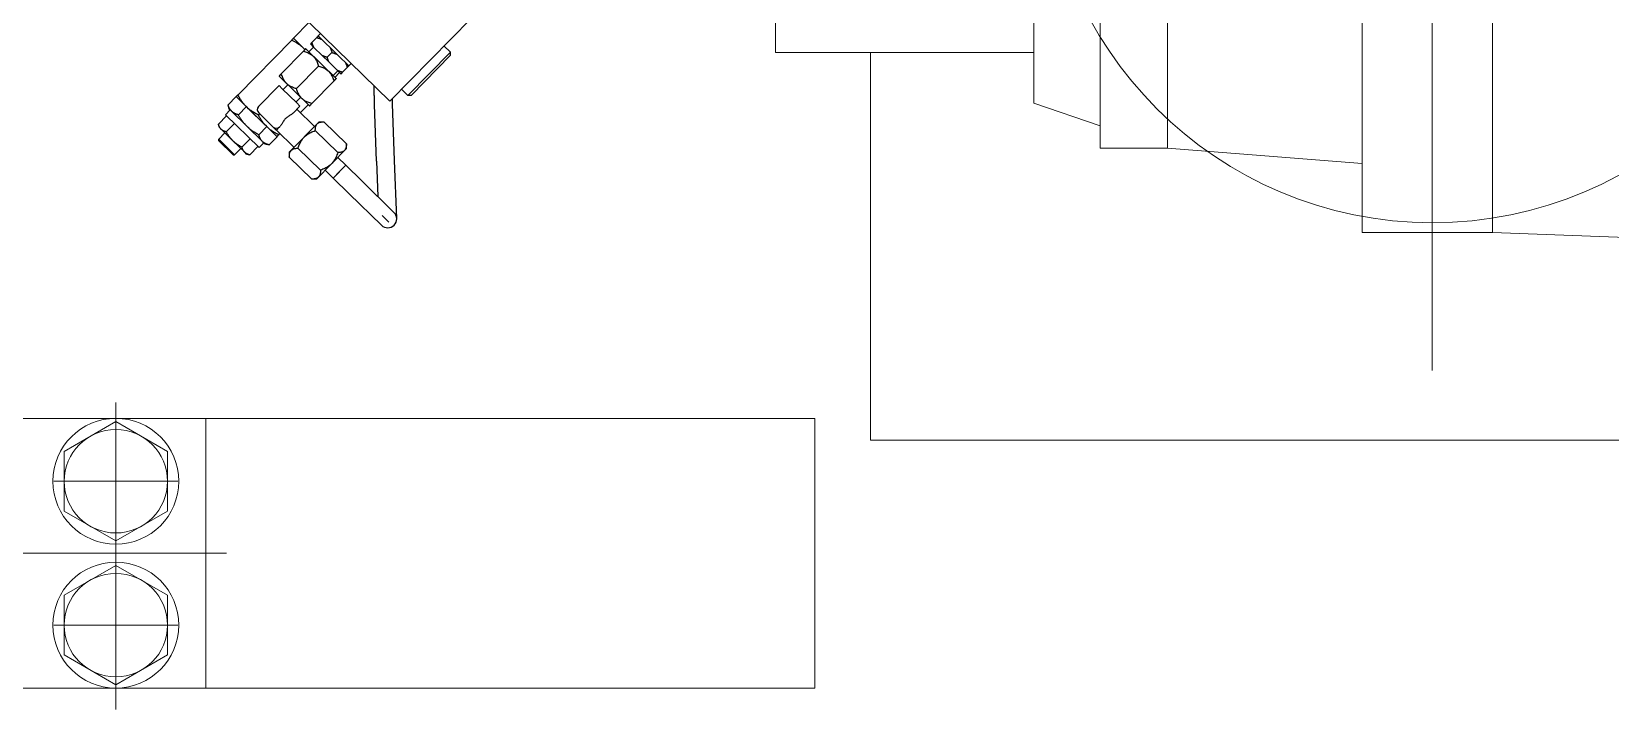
# Model space of a CAD drawing. Extents: x 475189 to 476029, y 1007718 to 1008015.
# Drawn here: x 475667.671 to 475671.437, y 1007757.422 to 1007759.039 of the extents above; entities that cross this region are included whole.
import ezdxf
from ezdxf.enums import TextEntityAlignment as Align

# ---------------------------------------------------------------- set-up
doc = ezdxf.new("R2010")
doc.units = 0
doc.header["$LTSCALE"] = 2
doc.header["$MEASUREMENT"] = 0
doc.layers.get('0').update_dxf_attribs({"linetype": 'CONTINUOUS', "lineweight": 0})
doc.layers.add('R.B', color=6, linetype='CONTINUOUS', lineweight=0)
doc.layers.add('TEXT', color=1, linetype='CONTINUOUS', lineweight=0)
doc.styles.add('ROMANS', font='ROMANS.SHX')
doc.styles.add('XT03_5', font='romans', dxfattribs={"width": 0.6, "height": 87.5})

# ---------------------------------------------------------------- blocks, each defined once
blk = doc.blocks.new('EXISTING')
at = {"color": 8}
for p, q in [((475671.0125, 1007760.6169), (475671.0125, 1007758.2312)), ((475670.8449, 1007760.4636), (475670.8449, 1007758.5604)), ((475671.1559, 1007760.4636), (475671.1559, 1007758.5604)), ((475670.2204, 1007760.2626), (475670.2204, 1007758.7615)), ((475670.3812, 1007760.2626), (475670.3812, 1007758.7615)), ((475670.0622, 1007760.1553), (475670.0622, 1007758.8687)), ((475669.4457, 1007760.0347), (475669.4457, 1007758.9893)), ((475670.0622, 1007760.0347), (475670.0622, 1007758.9893)), ((475670.0622, 1007758.9893), (475669.4457, 1007758.9893)), ((475669.6723, 1007758.9893), (475669.6723, 1007758.0646)), ((475670.0622, 1007758.8687), (475670.2204, 1007758.8146)), ((475670.3812, 1007758.7615), (475670.2204, 1007758.7615)), ((475670.3812, 1007758.7615), (475670.8449, 1007758.7251)), ((475668.5236, 1007758.5846), (475668.5075, 1007758.6007)), ((475671.1559, 1007758.5604), (475670.8449, 1007758.5604)), ((475671.8635, 1007758.5336), (475671.1559, 1007758.5604)), ((475667.8723, 1007757.4224), (475667.8723, 1007758.1546)), ((475668.0868, 1007758.1167), (475667.1968, 1007758.1167)), ((475667.8723, 1007757.8186), (475667.8723, 1007758.1145)), ((475668.0868, 1007758.1167), (475669.5393, 1007758.1167)), ((475668.0868, 1007757.4733), (475668.0868, 1007758.1167)), ((475669.5393, 1007758.1167), (475669.5393, 1007757.4733)), ((475672.354, 1007758.0646), (475669.6723, 1007758.0646)), ((475668.0203, 1007757.9666), (475667.7244, 1007757.9666)), ((475664.378, 1007757.795), (475668.1359, 1007757.795)), ((475667.8723, 1007757.4755), (475667.8723, 1007757.7714)), ((475668.0203, 1007757.6235), (475667.7244, 1007757.6235)), ((475668.0868, 1007757.4733), (475667.1968, 1007757.4733)), ((475668.0868, 1007757.4733), (475669.5393, 1007757.4733))]:
    blk.add_line(p, q, dxfattribs=at)
at = {"color": 8, "linetype": 'Continuous', "lineweight": -3}
for p, q in [((475668.5255, 1007758.8733), (475667.7826, 1007759.6012)), ((475669.0507, 1007759.4095), (475668.5255, 1007758.8733)), ((475668.2961, 1007759.0234), (475668.3334, 1007759.0615)), ((475668.3515, 1007759.0251), (475668.3402, 1007759.0136)), ((475668.3608, 1007759.0347), (475668.3552, 1007759.0289)), ((475668.3552, 1007759.0289), (475668.3634, 1007759.0209)), ((475668.1637, 1007758.8883), (475668.2918, 1007759.0191)), ((475668.3196, 1007758.9925), (475668.267, 1007758.9389)), ((475668.2961, 1007759.0234), (475668.296, 1007759.0234)), ((475668.3235, 1007758.9966), (475668.2961, 1007759.0234)), ((475668.3253, 1007758.9982), (475668.3251, 1007758.9982)), ((475668.3253, 1007758.9982), (475668.3978, 1007758.9271)), ((475668.3441, 1007759.0023), (475668.3329, 1007758.9908)), ((475668.3446, 1007759.0018), (475668.3365, 1007759.0098)), ((475668.3647, 1007758.9821), (475668.3446, 1007759.0018)), ((475668.3634, 1007759.0209), (475668.3734, 1007759.0111)), ((475668.3734, 1007759.0111), (475668.3834, 1007759.0013)), ((475668.3766, 1007758.978), (475668.3878, 1007758.9894)), ((475668.3834, 1007759.0013), (475668.3998, 1007758.9853)), ((475668.569, 1007758.8871), (475668.6703, 1007758.9905)), ((475668.6549, 1007759.0055), (475668.6703, 1007758.9905)), ((475668.6703, 1007758.9829), (475668.6703, 1007758.9905)), ((475668.3034, 1007758.9033), (475668.3559, 1007758.9569)), ((475668.381, 1007758.9661), (475668.3647, 1007758.9821)), ((475668.4011, 1007758.9465), (475668.381, 1007758.9661)), ((475668.3998, 1007758.9853), (475668.4098, 1007758.9755)), ((475668.4098, 1007758.9755), (475668.4198, 1007758.9656)), ((475668.413, 1007758.9423), (475668.4242, 1007758.9538)), ((475668.4198, 1007758.9656), (475668.428, 1007758.9576)), ((475668.4336, 1007758.9634), (475668.428, 1007758.9576)), ((475668.6703, 1007758.9829), (475668.5765, 1007758.8871)), ((475668.2615, 1007758.9331), (475668.2615, 1007758.9333)), ((475668.3341, 1007758.862), (475668.2615, 1007758.9331)), ((475668.2825, 1007758.9125), (475668.2712, 1007758.9011)), ((475668.3398, 1007758.8676), (475668.3923, 1007758.9213)), ((475668.4016, 1007758.946), (475668.3903, 1007758.9345)), ((475668.3947, 1007758.9302), (475668.406, 1007758.9417)), ((475668.3978, 1007758.9271), (475668.3978, 1007758.9269)), ((475668.4092, 1007758.9385), (475668.4011, 1007758.9465)), ((475668.14, 1007758.8649), (475668.1592, 1007758.8845)), ((475668.1596, 1007758.8842), (475668.1592, 1007758.8845)), ((475668.1788, 1007758.8654), (475668.1596, 1007758.8842)), ((475668.1788, 1007758.8653), (475668.1596, 1007758.8842)), ((475668.1596, 1007758.8842), (475668.1596, 1007758.8842)), ((475668.2617, 1007758.9104), (475668.2129, 1007758.8607)), ((475668.2617, 1007758.9104), (475668.2693, 1007758.9029)), ((475668.2693, 1007758.9029), (475668.3038, 1007758.8692)), ((475668.3131, 1007758.8825), (475668.3019, 1007758.871)), ((475668.5536, 1007758.9021), (475668.569, 1007758.8871)), ((475668.5765, 1007758.8871), (475668.569, 1007758.8871)), ((475668.117, 1007758.8185), (475668.1366, 1007758.8385)), ((475668.134, 1007758.8411), (475668.1452, 1007758.8525)), ((475668.2141, 1007758.7626), (475668.134, 1007758.8411)), ((475668.1429, 1007758.8547), (475668.14, 1007758.8649)), ((475668.1479, 1007758.8498), (475668.1429, 1007758.8547)), ((475668.1492, 1007758.8486), (475668.1479, 1007758.8498)), ((475668.184, 1007758.8145), (475668.1492, 1007758.8486)), ((475668.1645, 1007758.841), (475668.1837, 1007758.8606)), ((475668.1788, 1007758.8653), (475668.1788, 1007758.8654)), ((475668.1833, 1007758.8609), (475668.1788, 1007758.8653)), ((475668.1837, 1007758.8606), (475668.1833, 1007758.8609)), ((475668.1844, 1007758.8599), (475668.1837, 1007758.8606)), ((475668.1889, 1007758.8555), (475668.1844, 1007758.8599)), ((475668.2274, 1007758.8178), (475668.1889, 1007758.8555)), ((475668.2273, 1007758.8178), (475668.1889, 1007758.8555)), ((475668.1889, 1007758.8555), (475668.1889, 1007758.8555)), ((475668.215, 1007758.8436), (475668.2122, 1007758.8408)), ((475668.213, 1007758.8455), (475668.2475, 1007758.8117)), ((475668.2951, 1007758.845), (475668.3114, 1007758.8617)), ((475668.3038, 1007758.8692), (475668.3114, 1007758.8617)), ((475668.3039, 1007758.854), (475668.3461, 1007758.8127)), ((475668.3122, 1007758.8459), (475668.331, 1007758.865)), ((475668.3341, 1007758.862), (475668.3343, 1007758.862)), ((475668.4944, 1007758.7305), (475668.4896, 1007758.8655)), ((475668.5373, 1007758.732), (475668.5324, 1007758.8671)), ((475668.1192, 1007758.8107), (475668.117, 1007758.8185)), ((475668.1235, 1007758.8064), (475668.1192, 1007758.8107)), ((475668.1516, 1007758.7789), (475668.1235, 1007758.8064)), ((475668.1357, 1007758.8002), (475668.1553, 1007758.8202)), ((475668.1865, 1007758.812), (475668.184, 1007758.8145)), ((475668.2212, 1007758.778), (475668.1865, 1007758.812)), ((475668.2133, 1007758.7931), (475668.2325, 1007758.8127)), ((475668.2318, 1007758.8134), (475668.2273, 1007758.8178)), ((475668.2273, 1007758.8178), (475668.2274, 1007758.8178)), ((475668.2325, 1007758.8127), (475668.2318, 1007758.8134)), ((475668.2329, 1007758.8123), (475668.2325, 1007758.8127)), ((475668.2374, 1007758.8079), (475668.2329, 1007758.8123)), ((475668.2374, 1007758.8079), (475668.2374, 1007758.8079)), ((475668.2567, 1007758.7891), (475668.2374, 1007758.8079)), ((475668.2566, 1007758.7891), (475668.2374, 1007758.8079)), ((475668.2627, 1007758.8119), (475668.2552, 1007758.8042)), ((475668.2552, 1007758.8042), (475668.2973, 1007758.763)), ((475668.2627, 1007758.8119), (475668.264, 1007758.8132)), ((475668.286, 1007758.7515), (475668.3573, 1007758.8242)), ((475668.4017, 1007758.7508), (475668.3481, 1007758.8033)), ((475668.3573, 1007758.8242), (475668.3687, 1007758.8243)), ((475668.4223, 1007758.7718), (475668.3687, 1007758.8243)), ((475668.1176, 1007758.7824), (475668.1325, 1007758.7976)), ((475668.1557, 1007758.745), (475668.1176, 1007758.7824)), ((475668.1176, 1007758.7786), (475668.1176, 1007758.7824)), ((475668.1519, 1007758.745), (475668.1176, 1007758.7786)), ((475668.1797, 1007758.7514), (475668.1516, 1007758.7789)), ((475668.1731, 1007758.7635), (475668.1927, 1007758.7835)), ((475668.2114, 1007758.7651), (475668.1919, 1007758.7451)), ((475668.2141, 1007758.7626), (475668.2253, 1007758.774)), ((475668.2225, 1007758.7767), (475668.2212, 1007758.778)), ((475668.2276, 1007758.7718), (475668.2225, 1007758.7767)), ((475668.2276, 1007758.7718), (475668.2378, 1007758.7692)), ((475668.257, 1007758.7887), (475668.2378, 1007758.7692)), ((475668.2566, 1007758.7891), (475668.2567, 1007758.7891)), ((475668.257, 1007758.7887), (475668.2566, 1007758.7891)), ((475668.2607, 1007758.7932), (475668.2635, 1007758.7961)), ((475668.3604, 1007758.7086), (475668.3068, 1007758.7612)), ((475668.4224, 1007758.7604), (475668.4223, 1007758.7718)), ((475668.1519, 1007758.745), (475668.1557, 1007758.745)), ((475668.1557, 1007758.745), (475668.1707, 1007758.7602)), ((475668.184, 1007758.7472), (475668.1797, 1007758.7514)), ((475668.184, 1007758.7472), (475668.1919, 1007758.7451)), ((475668.286, 1007758.7515), (475668.2861, 1007758.7401)), ((475668.2861, 1007758.7401), (475668.3398, 1007758.6876)), ((475668.4224, 1007758.7604), (475668.3511, 1007758.6877)), ((475668.4018, 1007758.7394), (475668.4209, 1007758.7206)), ((475668.4944, 1007758.7305), (475668.4974, 1007758.6457)), ((475668.5422, 1007758.5935), (475668.5373, 1007758.732)), ((475668.3511, 1007758.6877), (475668.3398, 1007758.6876)), ((475668.3718, 1007758.7087), (475668.3909, 1007758.69)), ((475668.4209, 1007758.7206), (475668.3909, 1007758.69)), ((475668.4059, 1007758.7053), (475668.3909, 1007758.69)), ((475668.3909, 1007758.69), (475668.4292, 1007758.6525)), ((475668.4209, 1007758.7206), (475668.4059, 1007758.7053)), ((475668.4209, 1007758.7206), (475668.4592, 1007758.6831)), ((475668.4292, 1007758.6525), (475668.5058, 1007758.5774)), ((475668.5358, 1007758.6081), (475668.4592, 1007758.6831))]:
    blk.add_line(p, q, dxfattribs=at)
for points in [[(475668.3552, 1007759.0289), (475668.3551, 1007759.0288), (475668.355, 1007759.0287), (475668.3549, 1007759.0286), (475668.3547, 1007759.0284), (475668.3546, 1007759.0283), (475668.3545, 1007759.0282), (475668.3543, 1007759.028), (475668.3542, 1007759.0279), (475668.3541, 1007759.0277), (475668.3539, 1007759.0276), (475668.3538, 1007759.0274), (475668.3536, 1007759.0273), (475668.3534, 1007759.0271), (475668.3533, 1007759.027), (475668.3531, 1007759.0268), (475668.353, 1007759.0266), (475668.3528, 1007759.0264), (475668.3526, 1007759.0263), (475668.3524, 1007759.0261), (475668.3522, 1007759.0259), (475668.352, 1007759.0257), (475668.3519, 1007759.0255), (475668.3517, 1007759.0253), (475668.3515, 1007759.0251)], [(475668.3515, 1007759.0251), (475668.352, 1007759.0249), (475668.3526, 1007759.0248), (475668.3531, 1007759.0246), (475668.3537, 1007759.0245), (475668.3542, 1007759.0243), (475668.3547, 1007759.0242), (475668.3552, 1007759.024), (475668.3558, 1007759.0239), (475668.3563, 1007759.0237), (475668.3568, 1007759.0235), (475668.3573, 1007759.0234), (475668.3578, 1007759.0232), (475668.3583, 1007759.023), (475668.3588, 1007759.0228), (475668.3592, 1007759.0227), (475668.3597, 1007759.0225), (475668.3602, 1007759.0223), (475668.3607, 1007759.0221), (475668.3611, 1007759.0219), (475668.3616, 1007759.0217), (475668.362, 1007759.0215), (475668.3625, 1007759.0213), (475668.3629, 1007759.0211), (475668.3634, 1007759.0209)], [(475668.296, 1007759.0234), (475668.296, 1007759.0234), (475668.296, 1007759.0234), (475668.2959, 1007759.0234), (475668.2959, 1007759.0233), (475668.2958, 1007759.0232), (475668.2958, 1007759.0232), (475668.2957, 1007759.0231), (475668.2956, 1007759.023), (475668.2955, 1007759.0228), (475668.2953, 1007759.0227), (475668.2952, 1007759.0226), (475668.295, 1007759.0224), (475668.2948, 1007759.0222), (475668.2946, 1007759.022), (475668.2944, 1007759.0218), (475668.2942, 1007759.0216), (475668.294, 1007759.0213), (475668.2937, 1007759.0211), (475668.2934, 1007759.0208), (475668.2931, 1007759.0205), (475668.2928, 1007759.0202), (475668.2925, 1007759.0198), (475668.2921, 1007759.0195), (475668.2918, 1007759.0191)], [(475668.2918, 1007759.0191), (475668.2935, 1007759.0182), (475668.2952, 1007759.0174), (475668.2968, 1007759.0165), (475668.2984, 1007759.0156), (475668.3, 1007759.0148), (475668.3015, 1007759.0139), (475668.3029, 1007759.013), (475668.3044, 1007759.0121), (475668.3058, 1007759.0112), (475668.3071, 1007759.0103), (475668.3084, 1007759.0094), (475668.3097, 1007759.0085), (475668.311, 1007759.0076), (475668.3122, 1007759.0066), (475668.3135, 1007759.0057), (475668.3146, 1007759.0047), (475668.3158, 1007759.0037), (475668.317, 1007759.0027), (475668.3181, 1007759.0017), (475668.3192, 1007759.0007), (475668.3203, 1007758.9997), (475668.3213, 1007758.9986), (475668.3224, 1007758.9975), (475668.3234, 1007758.9964)], [(475668.3251, 1007758.9982), (475668.3251, 1007758.9982), (475668.325, 1007758.9981), (475668.325, 1007758.9981), (475668.3249, 1007758.998), (475668.3249, 1007758.9979), (475668.3248, 1007758.9978), (475668.3246, 1007758.9977), (475668.3245, 1007758.9976), (475668.3244, 1007758.9974), (475668.3242, 1007758.9972), (475668.324, 1007758.9971), (475668.3238, 1007758.9968), (475668.3235, 1007758.9966), (475668.3233, 1007758.9963), (475668.323, 1007758.9961), (475668.3227, 1007758.9958), (475668.3224, 1007758.9954), (475668.3221, 1007758.9951), (475668.3217, 1007758.9947), (475668.3213, 1007758.9943), (475668.3209, 1007758.9939), (475668.3205, 1007758.9935), (475668.3201, 1007758.993), (475668.3196, 1007758.9925)], [(475668.3196, 1007758.9925), (475668.3222, 1007758.9918), (475668.3247, 1007758.991), (475668.3271, 1007758.9902), (475668.3293, 1007758.9893), (475668.3314, 1007758.9884), (475668.3334, 1007758.9874), (475668.3352, 1007758.9864), (475668.337, 1007758.9853), (475668.3387, 1007758.9842), (475668.3403, 1007758.983), (475668.3418, 1007758.9817), (475668.3433, 1007758.9803), (475668.3446, 1007758.9789), (475668.3459, 1007758.9774), (475668.3472, 1007758.9759), (475668.3484, 1007758.9742), (475668.3495, 1007758.9724), (475668.3506, 1007758.9706), (475668.3516, 1007758.9686), (475668.3526, 1007758.9666), (475668.3535, 1007758.9644), (475668.3543, 1007758.962), (475668.3552, 1007758.9595), (475668.3559, 1007758.9569)], [(475668.3402, 1007759.0136), (475668.34, 1007759.0134), (475668.3398, 1007759.0132), (475668.3396, 1007759.013), (475668.3394, 1007759.0128), (475668.3392, 1007759.0126), (475668.3391, 1007759.0124), (475668.3389, 1007759.0123), (475668.3387, 1007759.0121), (475668.3385, 1007759.0119), (475668.3384, 1007759.0117), (475668.3382, 1007759.0116), (475668.3381, 1007759.0114), (475668.3379, 1007759.0112), (475668.3378, 1007759.0111), (475668.3376, 1007759.0109), (475668.3375, 1007759.0108), (475668.3373, 1007759.0107), (475668.3372, 1007759.0105), (475668.3371, 1007759.0104), (475668.3369, 1007759.0103), (475668.3368, 1007759.0101), (475668.3367, 1007759.01), (475668.3366, 1007759.0099), (475668.3365, 1007759.0098)], [(475668.3446, 1007759.0018), (475668.3444, 1007759.0022), (475668.3442, 1007759.0027), (475668.344, 1007759.0031), (475668.3438, 1007759.0035), (475668.3436, 1007759.004), (475668.3434, 1007759.0045), (475668.3432, 1007759.0049), (475668.343, 1007759.0054), (475668.3428, 1007759.0059), (475668.3426, 1007759.0063), (475668.3424, 1007759.0068), (475668.3422, 1007759.0073), (475668.3421, 1007759.0078), (475668.3419, 1007759.0083), (475668.3417, 1007759.0088), (475668.3415, 1007759.0093), (475668.3413, 1007759.0098), (475668.3412, 1007759.0104), (475668.341, 1007759.0109), (475668.3408, 1007759.0114), (475668.3407, 1007759.012), (475668.3405, 1007759.0125), (475668.3404, 1007759.013), (475668.3402, 1007759.0136)], [(475668.3834, 1007759.0013), (475668.3836, 1007759.0008), (475668.3839, 1007759.0004), (475668.3841, 1007759), (475668.3843, 1007758.9995), (475668.3845, 1007758.999), (475668.3847, 1007758.9986), (475668.3849, 1007758.9981), (475668.3851, 1007758.9977), (475668.3852, 1007758.9972), (475668.3854, 1007758.9967), (475668.3856, 1007758.9962), (475668.3858, 1007758.9957), (475668.386, 1007758.9952), (475668.3862, 1007758.9947), (475668.3863, 1007758.9942), (475668.3865, 1007758.9937), (475668.3867, 1007758.9932), (475668.3869, 1007758.9927), (475668.387, 1007758.9922), (475668.3872, 1007758.9916), (475668.3874, 1007758.9911), (475668.3875, 1007758.9906), (475668.3877, 1007758.99), (475668.3878, 1007758.9894)], [(475668.3878, 1007758.9894), (475668.3884, 1007758.9893), (475668.3889, 1007758.9892), (475668.3895, 1007758.989), (475668.39, 1007758.9889), (475668.3906, 1007758.9887), (475668.3911, 1007758.9885), (475668.3916, 1007758.9884), (475668.3921, 1007758.9882), (475668.3927, 1007758.9881), (475668.3932, 1007758.9879), (475668.3937, 1007758.9877), (475668.3942, 1007758.9875), (475668.3947, 1007758.9874), (475668.3951, 1007758.9872), (475668.3956, 1007758.987), (475668.3961, 1007758.9868), (475668.3966, 1007758.9866), (475668.397, 1007758.9865), (475668.3975, 1007758.9863), (475668.398, 1007758.9861), (475668.3984, 1007758.9859), (475668.3989, 1007758.9857), (475668.3993, 1007758.9855), (475668.3998, 1007758.9853)], [(475668.3559, 1007758.9569), (475668.3586, 1007758.9562), (475668.3611, 1007758.9554), (475668.3635, 1007758.9546), (475668.3657, 1007758.9537), (475668.3678, 1007758.9528), (475668.3698, 1007758.9518), (475668.3716, 1007758.9508), (475668.3734, 1007758.9497), (475668.3751, 1007758.9485), (475668.3767, 1007758.9473), (475668.3782, 1007758.946), (475668.3797, 1007758.9447), (475668.381, 1007758.9433), (475668.3823, 1007758.9418), (475668.3836, 1007758.9402), (475668.3848, 1007758.9386), (475668.3859, 1007758.9368), (475668.3869, 1007758.935), (475668.388, 1007758.933), (475668.3889, 1007758.9309), (475668.3898, 1007758.9287), (475668.3907, 1007758.9264), (475668.3915, 1007758.9239), (475668.3923, 1007758.9213)], [(475668.3766, 1007758.978), (475668.376, 1007758.9781), (475668.3755, 1007758.9783), (475668.3749, 1007758.9784), (475668.3744, 1007758.9786), (475668.3738, 1007758.9787), (475668.3733, 1007758.9789), (475668.3728, 1007758.979), (475668.3723, 1007758.9792), (475668.3718, 1007758.9794), (475668.3713, 1007758.9795), (475668.3708, 1007758.9797), (475668.3703, 1007758.9799), (475668.3698, 1007758.98), (475668.3693, 1007758.9802), (475668.3688, 1007758.9804), (475668.3683, 1007758.9806), (475668.3678, 1007758.9808), (475668.3674, 1007758.9809), (475668.3669, 1007758.9811), (475668.3665, 1007758.9813), (475668.366, 1007758.9815), (475668.3656, 1007758.9817), (475668.3651, 1007758.9819), (475668.3647, 1007758.9821)], [(475668.381, 1007758.9661), (475668.3808, 1007758.9666), (475668.3806, 1007758.967), (475668.3804, 1007758.9675), (475668.3802, 1007758.9679), (475668.38, 1007758.9684), (475668.3798, 1007758.9688), (475668.3796, 1007758.9693), (475668.3794, 1007758.9697), (475668.3792, 1007758.9702), (475668.379, 1007758.9707), (475668.3788, 1007758.9712), (475668.3786, 1007758.9717), (475668.3784, 1007758.9722), (475668.3783, 1007758.9727), (475668.3781, 1007758.9732), (475668.3779, 1007758.9737), (475668.3777, 1007758.9742), (475668.3776, 1007758.9747), (475668.3774, 1007758.9752), (475668.3772, 1007758.9758), (475668.3771, 1007758.9763), (475668.3769, 1007758.9769), (475668.3767, 1007758.9774), (475668.3766, 1007758.978)], [(475668.4198, 1007758.9656), (475668.42, 1007758.9652), (475668.4202, 1007758.9648), (475668.4204, 1007758.9643), (475668.4206, 1007758.9639), (475668.4208, 1007758.9634), (475668.421, 1007758.9629), (475668.4212, 1007758.9625), (475668.4214, 1007758.962), (475668.4216, 1007758.9615), (475668.4218, 1007758.9611), (475668.422, 1007758.9606), (475668.4222, 1007758.9601), (475668.4224, 1007758.9596), (475668.4226, 1007758.9591), (475668.4227, 1007758.9586), (475668.4229, 1007758.9581), (475668.4231, 1007758.9576), (475668.4232, 1007758.9571), (475668.4234, 1007758.9565), (475668.4236, 1007758.956), (475668.4237, 1007758.9555), (475668.4239, 1007758.9549), (475668.4241, 1007758.9544), (475668.4242, 1007758.9538)], [(475668.4242, 1007758.9538), (475668.4244, 1007758.954), (475668.4246, 1007758.9542), (475668.4248, 1007758.9544), (475668.425, 1007758.9546), (475668.4252, 1007758.9548), (475668.4254, 1007758.955), (475668.4255, 1007758.9552), (475668.4257, 1007758.9553), (475668.4259, 1007758.9555), (475668.426, 1007758.9557), (475668.4262, 1007758.9558), (475668.4264, 1007758.956), (475668.4265, 1007758.9562), (475668.4267, 1007758.9563), (475668.4268, 1007758.9565), (475668.427, 1007758.9566), (475668.4271, 1007758.9567), (475668.4272, 1007758.9569), (475668.4274, 1007758.957), (475668.4275, 1007758.9572), (475668.4276, 1007758.9573), (475668.4277, 1007758.9574), (475668.4279, 1007758.9575), (475668.428, 1007758.9576)], [(475668.267, 1007758.9389), (475668.2666, 1007758.9384), (475668.2661, 1007758.938), (475668.2657, 1007758.9375), (475668.2653, 1007758.9371), (475668.2649, 1007758.9367), (475668.2645, 1007758.9364), (475668.2642, 1007758.936), (475668.2639, 1007758.9357), (475668.2636, 1007758.9354), (475668.2633, 1007758.9351), (475668.2631, 1007758.9349), (475668.2628, 1007758.9346), (475668.2626, 1007758.9344), (475668.2624, 1007758.9342), (475668.2623, 1007758.934), (475668.2621, 1007758.9339), (475668.262, 1007758.9337), (475668.2619, 1007758.9336), (475668.2618, 1007758.9335), (475668.2617, 1007758.9334), (475668.2616, 1007758.9334), (475668.2616, 1007758.9333), (475668.2615, 1007758.9333), (475668.2615, 1007758.9333)], [(475668.3034, 1007758.9033), (475668.3008, 1007758.904), (475668.2983, 1007758.9048), (475668.2959, 1007758.9056), (475668.2937, 1007758.9065), (475668.2916, 1007758.9074), (475668.2896, 1007758.9084), (475668.2877, 1007758.9094), (475668.286, 1007758.9105), (475668.2843, 1007758.9116), (475668.2827, 1007758.9129), (475668.2812, 1007758.9141), (475668.2797, 1007758.9155), (475668.2783, 1007758.9169), (475668.277, 1007758.9184), (475668.2758, 1007758.92), (475668.2746, 1007758.9216), (475668.2735, 1007758.9234), (475668.2724, 1007758.9252), (475668.2714, 1007758.9272), (475668.2704, 1007758.9293), (475668.2695, 1007758.9315), (475668.2687, 1007758.9338), (475668.2678, 1007758.9363), (475668.267, 1007758.9389)], [(475668.3923, 1007758.9213), (475668.3928, 1007758.9217), (475668.3933, 1007758.9222), (475668.3937, 1007758.9227), (475668.3941, 1007758.9231), (475668.3945, 1007758.9235), (475668.3948, 1007758.9238), (475668.3952, 1007758.9242), (475668.3955, 1007758.9245), (475668.3958, 1007758.9248), (475668.3961, 1007758.9251), (475668.3963, 1007758.9253), (475668.3965, 1007758.9256), (475668.3968, 1007758.9258), (475668.3969, 1007758.926), (475668.3971, 1007758.9261), (475668.3973, 1007758.9263), (475668.3974, 1007758.9264), (475668.3975, 1007758.9266), (475668.3976, 1007758.9267), (475668.3977, 1007758.9267), (475668.3978, 1007758.9268), (475668.3978, 1007758.9268), (475668.3978, 1007758.9269), (475668.3978, 1007758.9269)], [(475668.413, 1007758.9423), (475668.4124, 1007758.9425), (475668.4119, 1007758.9426), (475668.4113, 1007758.9428), (475668.4108, 1007758.9429), (475668.4102, 1007758.9431), (475668.4097, 1007758.9432), (475668.4092, 1007758.9434), (475668.4087, 1007758.9435), (475668.4081, 1007758.9437), (475668.4076, 1007758.9439), (475668.4071, 1007758.944), (475668.4066, 1007758.9442), (475668.4061, 1007758.9444), (475668.4057, 1007758.9446), (475668.4052, 1007758.9447), (475668.4047, 1007758.9449), (475668.4042, 1007758.9451), (475668.4038, 1007758.9453), (475668.4033, 1007758.9455), (475668.4028, 1007758.9457), (475668.4024, 1007758.9459), (475668.4019, 1007758.9461), (475668.4015, 1007758.9463), (475668.4011, 1007758.9465)], [(475668.4092, 1007758.9385), (475668.4093, 1007758.9386), (475668.4094, 1007758.9387), (475668.4096, 1007758.9388), (475668.4097, 1007758.939), (475668.4098, 1007758.9391), (475668.4099, 1007758.9392), (475668.4101, 1007758.9394), (475668.4102, 1007758.9395), (475668.4104, 1007758.9397), (475668.4105, 1007758.9398), (475668.4107, 1007758.94), (475668.4108, 1007758.9401), (475668.411, 1007758.9403), (475668.4111, 1007758.9405), (475668.4113, 1007758.9406), (475668.4115, 1007758.9408), (475668.4116, 1007758.941), (475668.4118, 1007758.9411), (475668.412, 1007758.9413), (475668.4122, 1007758.9415), (475668.4124, 1007758.9417), (475668.4126, 1007758.9419), (475668.4128, 1007758.9421), (475668.413, 1007758.9423)], [(475668.1637, 1007758.8883), (475668.1634, 1007758.888), (475668.1631, 1007758.8878), (475668.1628, 1007758.8875), (475668.1626, 1007758.8872), (475668.1624, 1007758.887), (475668.1621, 1007758.8868), (475668.1619, 1007758.8865), (475668.1617, 1007758.8863), (475668.1615, 1007758.8861), (475668.1613, 1007758.8859), (475668.1611, 1007758.8857), (475668.161, 1007758.8856), (475668.1608, 1007758.8854), (475668.1606, 1007758.8852), (475668.1605, 1007758.8851), (475668.1604, 1007758.885), (475668.1602, 1007758.8848), (475668.1601, 1007758.8847), (475668.16, 1007758.8846), (475668.1599, 1007758.8845), (475668.1598, 1007758.8844), (475668.1597, 1007758.8843), (475668.1597, 1007758.8843), (475668.1596, 1007758.8842)], [(475668.1788, 1007758.8654), (475668.1781, 1007758.8662), (475668.1774, 1007758.867), (475668.1768, 1007758.8678), (475668.1761, 1007758.8687), (475668.1754, 1007758.8695), (475668.1747, 1007758.8704), (475668.1741, 1007758.8713), (475668.1734, 1007758.8721), (475668.1728, 1007758.873), (475668.1722, 1007758.874), (475668.1715, 1007758.8749), (475668.1709, 1007758.8758), (475668.1703, 1007758.8768), (475668.1697, 1007758.8777), (475668.169, 1007758.8787), (475668.1684, 1007758.8797), (475668.1678, 1007758.8807), (475668.1672, 1007758.8818), (475668.1666, 1007758.8828), (475668.166, 1007758.8839), (475668.1654, 1007758.885), (475668.1648, 1007758.8861), (475668.1642, 1007758.8872), (475668.1637, 1007758.8883)], [(475668.3398, 1007758.8676), (475668.3372, 1007758.8684), (475668.3347, 1007758.8691), (475668.3323, 1007758.87), (475668.3301, 1007758.8708), (475668.328, 1007758.8718), (475668.326, 1007758.8727), (475668.3241, 1007758.8738), (475668.3223, 1007758.8749), (475668.3207, 1007758.876), (475668.3191, 1007758.8772), (475668.3175, 1007758.8785), (475668.3161, 1007758.8798), (475668.3147, 1007758.8812), (475668.3134, 1007758.8827), (475668.3122, 1007758.8843), (475668.311, 1007758.886), (475668.3099, 1007758.8877), (475668.3088, 1007758.8896), (475668.3078, 1007758.8915), (475668.3068, 1007758.8936), (475668.3059, 1007758.8958), (475668.305, 1007758.8982), (475668.3042, 1007758.9006), (475668.3034, 1007758.9033)], [(475668.4896, 1007758.8655), (475668.4895, 1007758.8673), (475668.4894, 1007758.8691), (475668.4894, 1007758.8709), (475668.4893, 1007758.8728), (475668.4892, 1007758.8746), (475668.4892, 1007758.8764), (475668.4891, 1007758.8783), (475668.489, 1007758.8801), (475668.489, 1007758.882), (475668.4889, 1007758.8838), (475668.4889, 1007758.8857), (475668.4888, 1007758.8876), (475668.4887, 1007758.8894), (475668.4887, 1007758.8913), (475668.4886, 1007758.8932), (475668.4885, 1007758.8951), (475668.4885, 1007758.8969), (475668.4884, 1007758.8988), (475668.4884, 1007758.9007), (475668.4883, 1007758.9026), (475668.4882, 1007758.9044), (475668.4882, 1007758.9063), (475668.4881, 1007758.9082), (475668.4881, 1007758.91)], [(475668.5324, 1007758.8671), (475668.5324, 1007758.8676), (475668.5324, 1007758.8681), (475668.5324, 1007758.8687), (475668.5323, 1007758.8692), (475668.5323, 1007758.8697), (475668.5323, 1007758.8702), (475668.5323, 1007758.8708), (475668.5323, 1007758.8713), (475668.5322, 1007758.8718), (475668.5322, 1007758.8724), (475668.5322, 1007758.8729), (475668.5322, 1007758.8734), (475668.5322, 1007758.874), (475668.5321, 1007758.8745), (475668.5321, 1007758.8751), (475668.5321, 1007758.8756), (475668.5321, 1007758.8761), (475668.5321, 1007758.8767), (475668.5321, 1007758.8772), (475668.532, 1007758.8778), (475668.532, 1007758.8783), (475668.532, 1007758.8788), (475668.532, 1007758.8794), (475668.532, 1007758.8799)], [(475668.1479, 1007758.8498), (475668.1475, 1007758.8503), (475668.1471, 1007758.8507), (475668.1467, 1007758.8512), (475668.1462, 1007758.8517), (475668.1458, 1007758.8523), (475668.1455, 1007758.8528), (475668.1451, 1007758.8533), (475668.1447, 1007758.8539), (475668.1444, 1007758.8545), (475668.144, 1007758.8551), (475668.1437, 1007758.8557), (475668.1434, 1007758.8563), (475668.143, 1007758.8569), (475668.1427, 1007758.8575), (475668.1424, 1007758.8582), (475668.1421, 1007758.8589), (475668.1418, 1007758.8596), (475668.1416, 1007758.8603), (475668.1413, 1007758.861), (475668.141, 1007758.8617), (475668.1408, 1007758.8625), (475668.1405, 1007758.8633), (475668.1403, 1007758.8641), (475668.14, 1007758.8649)], [(475668.1645, 1007758.841), (475668.1636, 1007758.8412), (475668.1628, 1007758.8414), (475668.1621, 1007758.8416), (475668.1613, 1007758.8419), (475668.1605, 1007758.8421), (475668.1598, 1007758.8424), (475668.1591, 1007758.8427), (475668.1584, 1007758.8429), (475668.1577, 1007758.8432), (475668.1571, 1007758.8435), (475668.1564, 1007758.8438), (475668.1558, 1007758.8441), (475668.1552, 1007758.8444), (475668.1545, 1007758.8447), (475668.154, 1007758.8451), (475668.1534, 1007758.8454), (475668.1528, 1007758.8458), (475668.1523, 1007758.8461), (475668.1517, 1007758.8465), (475668.1512, 1007758.8469), (475668.1507, 1007758.8473), (475668.1502, 1007758.8477), (475668.1497, 1007758.8481), (475668.1492, 1007758.8486)], [(475668.184, 1007758.8145), (475668.1831, 1007758.8154), (475668.1822, 1007758.8163), (475668.1813, 1007758.8173), (475668.1804, 1007758.8183), (475668.1796, 1007758.8192), (475668.1787, 1007758.8202), (475668.1779, 1007758.8212), (475668.177, 1007758.8222), (475668.1762, 1007758.8233), (475668.1754, 1007758.8243), (475668.1746, 1007758.8254), (475668.1738, 1007758.8264), (475668.173, 1007758.8275), (475668.1722, 1007758.8287), (475668.1714, 1007758.8298), (475668.1706, 1007758.8309), (475668.1699, 1007758.8321), (475668.1691, 1007758.8333), (475668.1683, 1007758.8345), (475668.1675, 1007758.8358), (475668.1668, 1007758.837), (475668.166, 1007758.8383), (475668.1652, 1007758.8396), (475668.1645, 1007758.841)], [(475668.2122, 1007758.8408), (475668.211, 1007758.8413), (475668.2099, 1007758.8419), (475668.2088, 1007758.8425), (475668.2077, 1007758.8431), (475668.2066, 1007758.8436), (475668.2056, 1007758.8442), (475668.2045, 1007758.8448), (475668.2035, 1007758.8454), (475668.2025, 1007758.846), (475668.2015, 1007758.8466), (475668.2005, 1007758.8472), (475668.1995, 1007758.8478), (475668.1986, 1007758.8484), (475668.1976, 1007758.849), (475668.1967, 1007758.8496), (475668.1958, 1007758.8502), (475668.1949, 1007758.8509), (475668.194, 1007758.8515), (475668.1931, 1007758.8521), (475668.1923, 1007758.8528), (475668.1914, 1007758.8535), (475668.1906, 1007758.8541), (475668.1897, 1007758.8548), (475668.1889, 1007758.8555)], [(475668.2274, 1007758.8178), (475668.2267, 1007758.8186), (475668.226, 1007758.8195), (475668.2253, 1007758.8203), (475668.2246, 1007758.8211), (475668.2239, 1007758.822), (475668.2233, 1007758.8228), (475668.2226, 1007758.8237), (475668.222, 1007758.8246), (475668.2213, 1007758.8255), (475668.2207, 1007758.8264), (475668.2201, 1007758.8273), (475668.2194, 1007758.8283), (475668.2188, 1007758.8292), (475668.2182, 1007758.8302), (475668.2176, 1007758.8312), (475668.217, 1007758.8322), (475668.2164, 1007758.8332), (475668.2157, 1007758.8342), (475668.2151, 1007758.8353), (475668.2145, 1007758.8363), (475668.214, 1007758.8374), (475668.2134, 1007758.8385), (475668.2128, 1007758.8396), (475668.2122, 1007758.8408)], [(475668.2951, 1007758.845), (475668.294, 1007758.844), (475668.2927, 1007758.8429), (475668.2913, 1007758.8419), (475668.2898, 1007758.8409), (475668.2882, 1007758.8399), (475668.2866, 1007758.8389), (475668.285, 1007758.8378), (475668.2833, 1007758.8367), (475668.2816, 1007758.8356), (475668.28, 1007758.8344), (475668.2784, 1007758.8331), (475668.277, 1007758.8317), (475668.2756, 1007758.8301), (475668.2743, 1007758.8285), (475668.2731, 1007758.8269), (475668.272, 1007758.8252), (475668.2709, 1007758.8235), (475668.2699, 1007758.8218), (475668.2689, 1007758.8202), (475668.268, 1007758.8186), (475668.267, 1007758.8171), (475668.266, 1007758.8157), (475668.265, 1007758.8144), (475668.264, 1007758.8132)], [(475668.3343, 1007758.862), (475668.3343, 1007758.862), (475668.3343, 1007758.862), (475668.3344, 1007758.8621), (475668.3344, 1007758.8622), (475668.3345, 1007758.8622), (475668.3346, 1007758.8623), (475668.3347, 1007758.8625), (475668.3349, 1007758.8626), (475668.335, 1007758.8628), (475668.3352, 1007758.8629), (475668.3354, 1007758.8631), (475668.3356, 1007758.8633), (475668.3358, 1007758.8636), (475668.3361, 1007758.8638), (475668.3364, 1007758.8641), (475668.3366, 1007758.8644), (475668.337, 1007758.8647), (475668.3373, 1007758.8651), (475668.3377, 1007758.8654), (475668.338, 1007758.8658), (475668.3384, 1007758.8662), (475668.3389, 1007758.8667), (475668.3393, 1007758.8672), (475668.3398, 1007758.8676)], [(475668.1235, 1007758.8064), (475668.1231, 1007758.8068), (475668.1228, 1007758.8072), (475668.1224, 1007758.8076), (475668.1221, 1007758.808), (475668.1218, 1007758.8084), (475668.1214, 1007758.8088), (475668.1211, 1007758.8092), (475668.1208, 1007758.8097), (475668.1205, 1007758.8101), (475668.1202, 1007758.8106), (475668.12, 1007758.8111), (475668.1197, 1007758.8116), (475668.1194, 1007758.8121), (475668.1192, 1007758.8126), (475668.1189, 1007758.8131), (475668.1187, 1007758.8136), (475668.1184, 1007758.8142), (475668.1182, 1007758.8148), (475668.118, 1007758.8153), (475668.1178, 1007758.8159), (475668.1176, 1007758.8166), (475668.1174, 1007758.8172), (475668.1172, 1007758.8178), (475668.117, 1007758.8185)], [(475668.1357, 1007758.8002), (475668.135, 1007758.8003), (475668.1344, 1007758.8005), (475668.1337, 1007758.8007), (475668.1331, 1007758.8009), (475668.1325, 1007758.8011), (475668.1319, 1007758.8013), (475668.1314, 1007758.8015), (475668.1308, 1007758.8018), (475668.1303, 1007758.802), (475668.1297, 1007758.8022), (475668.1292, 1007758.8025), (475668.1287, 1007758.8027), (475668.1282, 1007758.803), (475668.1277, 1007758.8033), (475668.1273, 1007758.8035), (475668.1268, 1007758.8038), (475668.1264, 1007758.8041), (475668.1259, 1007758.8044), (475668.1255, 1007758.8047), (475668.1251, 1007758.8051), (475668.1247, 1007758.8054), (475668.1243, 1007758.8057), (475668.1239, 1007758.8061), (475668.1235, 1007758.8064)], [(475668.1516, 1007758.7789), (475668.1508, 1007758.7797), (475668.1501, 1007758.7804), (475668.1494, 1007758.7812), (475668.1487, 1007758.7819), (475668.148, 1007758.7827), (475668.1473, 1007758.7835), (475668.1466, 1007758.7843), (475668.1459, 1007758.7851), (475668.1452, 1007758.7859), (475668.1446, 1007758.7868), (475668.1439, 1007758.7876), (475668.1433, 1007758.7885), (475668.1426, 1007758.7894), (475668.142, 1007758.7902), (475668.1413, 1007758.7912), (475668.1407, 1007758.7921), (475668.1401, 1007758.793), (475668.1394, 1007758.794), (475668.1388, 1007758.795), (475668.1382, 1007758.796), (475668.1376, 1007758.797), (475668.1369, 1007758.798), (475668.1363, 1007758.7991), (475668.1357, 1007758.8002)], [(475668.2133, 1007758.7931), (475668.212, 1007758.7938), (475668.2107, 1007758.7946), (475668.2093, 1007758.7953), (475668.2081, 1007758.7961), (475668.2068, 1007758.7968), (475668.2056, 1007758.7976), (475668.2044, 1007758.7983), (475668.2032, 1007758.7991), (475668.202, 1007758.7998), (475668.2009, 1007758.8006), (475668.1997, 1007758.8013), (475668.1986, 1007758.8021), (475668.1975, 1007758.8029), (475668.1965, 1007758.8037), (475668.1954, 1007758.8045), (475668.1944, 1007758.8053), (475668.1933, 1007758.8061), (475668.1923, 1007758.8069), (475668.1913, 1007758.8077), (475668.1903, 1007758.8086), (475668.1893, 1007758.8094), (475668.1884, 1007758.8103), (475668.1874, 1007758.8112), (475668.1865, 1007758.812)], [(475668.2607, 1007758.7932), (475668.2595, 1007758.7938), (475668.2584, 1007758.7944), (475668.2573, 1007758.795), (475668.2562, 1007758.7955), (475668.2551, 1007758.7961), (475668.2541, 1007758.7967), (475668.253, 1007758.7973), (475668.252, 1007758.7979), (475668.251, 1007758.7984), (475668.25, 1007758.799), (475668.249, 1007758.7996), (475668.2481, 1007758.8002), (475668.2471, 1007758.8008), (475668.2462, 1007758.8015), (475668.2452, 1007758.8021), (475668.2443, 1007758.8027), (475668.2434, 1007758.8033), (475668.2425, 1007758.804), (475668.2417, 1007758.8046), (475668.2408, 1007758.8053), (475668.2399, 1007758.8059), (475668.2391, 1007758.8066), (475668.2383, 1007758.8073), (475668.2374, 1007758.8079)], [(475668.2475, 1007758.8117), (475668.2475, 1007758.8117), (475668.2476, 1007758.8116), (475668.2477, 1007758.8115), (475668.2478, 1007758.8114), (475668.248, 1007758.8112), (475668.2482, 1007758.811), (475668.2485, 1007758.8108), (475668.2487, 1007758.8105), (475668.249, 1007758.8102), (475668.2493, 1007758.8099), (475668.2497, 1007758.8096), (475668.25, 1007758.8092), (475668.2504, 1007758.8089), (475668.2508, 1007758.8085), (475668.2512, 1007758.8081), (475668.2516, 1007758.8077), (475668.252, 1007758.8073), (475668.2525, 1007758.8069), (475668.2529, 1007758.8064), (475668.2533, 1007758.806), (475668.2538, 1007758.8056), (475668.2542, 1007758.8051), (475668.2547, 1007758.8047), (475668.2552, 1007758.8042)], [(475668.3068, 1007758.7612), (475668.3078, 1007758.7641), (475668.3088, 1007758.7668), (475668.3099, 1007758.7695), (475668.311, 1007758.7719), (475668.3121, 1007758.7743), (475668.3134, 1007758.7765), (475668.3146, 1007758.7786), (475668.3159, 1007758.7806), (475668.3173, 1007758.7825), (475668.3187, 1007758.7843), (475668.3202, 1007758.7861), (475668.3218, 1007758.7877), (475668.3234, 1007758.7893), (475668.3251, 1007758.7909), (475668.3269, 1007758.7923), (475668.3288, 1007758.7937), (475668.3308, 1007758.7951), (475668.3329, 1007758.7964), (475668.3351, 1007758.7976), (475668.3374, 1007758.7989), (475668.3398, 1007758.8), (475668.3424, 1007758.8011), (475668.3451, 1007758.8022), (475668.3481, 1007758.8033)], [(475668.3481, 1007758.8033), (475668.3481, 1007758.8052), (475668.3482, 1007758.807), (475668.3483, 1007758.8087), (475668.3485, 1007758.8103), (475668.3488, 1007758.8117), (475668.3492, 1007758.8131), (475668.3496, 1007758.8143), (475668.3501, 1007758.8155), (475668.3506, 1007758.8166), (475668.3513, 1007758.8176), (475668.352, 1007758.8185), (475668.3527, 1007758.8193), (475668.3536, 1007758.8201), (475668.3545, 1007758.8208), (475668.3555, 1007758.8215), (475668.3565, 1007758.822), (475668.3577, 1007758.8226), (475668.3589, 1007758.823), (475668.3603, 1007758.8234), (475668.3617, 1007758.8237), (475668.3633, 1007758.824), (475668.365, 1007758.8242), (475668.3667, 1007758.8243), (475668.3687, 1007758.8243)], [(475668.1731, 1007758.7635), (475668.172, 1007758.7641), (475668.171, 1007758.7647), (475668.1699, 1007758.7653), (475668.1689, 1007758.7659), (475668.1679, 1007758.7665), (475668.1669, 1007758.7671), (475668.1659, 1007758.7677), (475668.1649, 1007758.7683), (475668.164, 1007758.7689), (475668.1631, 1007758.7696), (475668.1622, 1007758.7702), (475668.1613, 1007758.7708), (475668.1604, 1007758.7714), (475668.1596, 1007758.7721), (475668.1587, 1007758.7727), (475668.1579, 1007758.7734), (475668.1571, 1007758.774), (475668.1562, 1007758.7747), (475668.1554, 1007758.7754), (475668.1547, 1007758.7761), (475668.1539, 1007758.7768), (475668.1531, 1007758.7775), (475668.1523, 1007758.7782), (475668.1516, 1007758.7789)], [(475668.1797, 1007758.7514), (475668.1793, 1007758.7518), (475668.1789, 1007758.7522), (475668.1786, 1007758.7526), (475668.1782, 1007758.753), (475668.1779, 1007758.7534), (475668.1776, 1007758.7538), (475668.1773, 1007758.7542), (475668.177, 1007758.7547), (475668.1767, 1007758.7551), (475668.1764, 1007758.7556), (475668.1761, 1007758.7561), (475668.1759, 1007758.7566), (475668.1756, 1007758.7571), (475668.1753, 1007758.7576), (475668.1751, 1007758.7581), (475668.1748, 1007758.7586), (475668.1746, 1007758.7592), (475668.1744, 1007758.7597), (475668.1742, 1007758.7603), (475668.1739, 1007758.7609), (475668.1737, 1007758.7615), (475668.1735, 1007758.7622), (475668.1733, 1007758.7628), (475668.1731, 1007758.7635)], [(475668.2212, 1007758.778), (475668.2208, 1007758.7784), (475668.2204, 1007758.7789), (475668.22, 1007758.7794), (475668.2196, 1007758.7799), (475668.2192, 1007758.7805), (475668.2188, 1007758.781), (475668.2184, 1007758.7815), (475668.218, 1007758.7821), (475668.2177, 1007758.7827), (475668.2173, 1007758.7832), (475668.217, 1007758.7838), (475668.2167, 1007758.7845), (475668.2163, 1007758.7851), (475668.216, 1007758.7857), (475668.2157, 1007758.7864), (475668.2154, 1007758.7871), (475668.2151, 1007758.7877), (475668.2149, 1007758.7885), (475668.2146, 1007758.7892), (475668.2143, 1007758.7899), (475668.2141, 1007758.7907), (475668.2138, 1007758.7915), (475668.2136, 1007758.7923), (475668.2133, 1007758.7931)], [(475668.2378, 1007758.7692), (475668.237, 1007758.7694), (475668.2361, 1007758.7696), (475668.2354, 1007758.7698), (475668.2346, 1007758.7701), (475668.2338, 1007758.7703), (475668.2331, 1007758.7706), (475668.2324, 1007758.7708), (475668.2317, 1007758.7711), (475668.231, 1007758.7714), (475668.2304, 1007758.7717), (475668.2297, 1007758.772), (475668.2291, 1007758.7723), (475668.2285, 1007758.7726), (475668.2279, 1007758.7729), (475668.2273, 1007758.7733), (475668.2267, 1007758.7736), (475668.2261, 1007758.774), (475668.2256, 1007758.7743), (475668.225, 1007758.7747), (475668.2245, 1007758.7751), (475668.224, 1007758.7755), (475668.2235, 1007758.7759), (475668.223, 1007758.7763), (475668.2225, 1007758.7767)], [(475668.2567, 1007758.7891), (475668.2567, 1007758.7892), (475668.2568, 1007758.7893), (475668.2569, 1007758.7893), (475668.257, 1007758.7894), (475668.2571, 1007758.7895), (475668.2572, 1007758.7896), (475668.2573, 1007758.7898), (475668.2574, 1007758.7899), (475668.2575, 1007758.79), (475668.2577, 1007758.7902), (475668.2578, 1007758.7903), (475668.258, 1007758.7905), (475668.2582, 1007758.7907), (475668.2584, 1007758.7909), (475668.2585, 1007758.791), (475668.2587, 1007758.7913), (475668.259, 1007758.7915), (475668.2592, 1007758.7917), (475668.2594, 1007758.7919), (475668.2596, 1007758.7922), (475668.2599, 1007758.7924), (475668.2602, 1007758.7927), (475668.2604, 1007758.793), (475668.2607, 1007758.7932)], [(475668.2861, 1007758.7401), (475668.2862, 1007758.742), (475668.2863, 1007758.7438), (475668.2864, 1007758.7455), (475668.2866, 1007758.7471), (475668.2869, 1007758.7485), (475668.2873, 1007758.7499), (475668.2877, 1007758.7511), (475668.2882, 1007758.7523), (475668.2887, 1007758.7534), (475668.2894, 1007758.7544), (475668.2901, 1007758.7553), (475668.2908, 1007758.7562), (475668.2917, 1007758.7569), (475668.2926, 1007758.7576), (475668.2936, 1007758.7583), (475668.2946, 1007758.7589), (475668.2958, 1007758.7594), (475668.297, 1007758.7598), (475668.2984, 1007758.7602), (475668.2998, 1007758.7605), (475668.3014, 1007758.7608), (475668.303, 1007758.761), (475668.3048, 1007758.7611), (475668.3068, 1007758.7612)], [(475668.4223, 1007758.7718), (475668.4223, 1007758.7699), (475668.4222, 1007758.7681), (475668.422, 1007758.7664), (475668.4218, 1007758.7648), (475668.4215, 1007758.7634), (475668.4212, 1007758.762), (475668.4207, 1007758.7608), (475668.4203, 1007758.7596), (475668.4197, 1007758.7585), (475668.4191, 1007758.7575), (475668.4184, 1007758.7566), (475668.4176, 1007758.7558), (475668.4168, 1007758.755), (475668.4159, 1007758.7543), (475668.4149, 1007758.7536), (475668.4138, 1007758.753), (475668.4127, 1007758.7525), (475668.4114, 1007758.7521), (475668.4101, 1007758.7517), (475668.4086, 1007758.7514), (475668.4071, 1007758.7511), (475668.4054, 1007758.7509), (475668.4036, 1007758.7508), (475668.4017, 1007758.7508)], [(475668.1919, 1007758.7451), (475668.1912, 1007758.7453), (475668.1905, 1007758.7455), (475668.1899, 1007758.7457), (475668.1893, 1007758.7459), (475668.1887, 1007758.7461), (475668.1881, 1007758.7463), (475668.1875, 1007758.7465), (475668.187, 1007758.7468), (475668.1864, 1007758.747), (475668.1859, 1007758.7472), (475668.1854, 1007758.7475), (475668.1849, 1007758.7477), (475668.1844, 1007758.748), (475668.1839, 1007758.7482), (475668.1834, 1007758.7485), (475668.183, 1007758.7488), (475668.1825, 1007758.7491), (475668.1821, 1007758.7494), (475668.1817, 1007758.7497), (475668.1812, 1007758.75), (475668.1808, 1007758.7504), (475668.1804, 1007758.7507), (475668.18, 1007758.7511), (475668.1797, 1007758.7514)], [(475668.4017, 1007758.7508), (475668.4007, 1007758.7478), (475668.3996, 1007758.7451), (475668.3986, 1007758.7425), (475668.3975, 1007758.74), (475668.3963, 1007758.7376), (475668.3951, 1007758.7354), (475668.3938, 1007758.7333), (475668.3925, 1007758.7313), (475668.3912, 1007758.7294), (475668.3897, 1007758.7276), (475668.3882, 1007758.7258), (475668.3867, 1007758.7242), (475668.385, 1007758.7226), (475668.3833, 1007758.721), (475668.3815, 1007758.7196), (475668.3797, 1007758.7182), (475668.3777, 1007758.7168), (475668.3756, 1007758.7155), (475668.3734, 1007758.7143), (475668.3711, 1007758.7131), (475668.3686, 1007758.7119), (475668.366, 1007758.7108), (475668.3633, 1007758.7097), (475668.3604, 1007758.7086)], [(475668.3604, 1007758.7086), (475668.3604, 1007758.7067), (475668.3603, 1007758.7049), (475668.3601, 1007758.7032), (475668.3599, 1007758.7017), (475668.3596, 1007758.7002), (475668.3593, 1007758.6989), (475668.3588, 1007758.6976), (475668.3584, 1007758.6964), (475668.3578, 1007758.6953), (475668.3572, 1007758.6943), (475668.3565, 1007758.6934), (475668.3557, 1007758.6926), (475668.3549, 1007758.6918), (475668.354, 1007758.6911), (475668.353, 1007758.6904), (475668.3519, 1007758.6899), (475668.3508, 1007758.6893), (475668.3495, 1007758.6889), (475668.3482, 1007758.6885), (475668.3467, 1007758.6882), (475668.3452, 1007758.6879), (475668.3435, 1007758.6877), (475668.3417, 1007758.6876), (475668.3398, 1007758.6876)]]:
    blk.add_lwpolyline(points, dxfattribs=at)
at = {"color": 8}
for points in [[(475667.9956, 1007757.8954), (475667.8723, 1007757.8242), (475667.749, 1007757.8954), (475667.749, 1007758.0377), (475667.8723, 1007758.1089), (475667.9956, 1007758.0377)], [(475667.9956, 1007757.5523), (475667.8723, 1007757.4811), (475667.749, 1007757.5523), (475667.749, 1007757.6946), (475667.8723, 1007757.7658), (475667.9956, 1007757.6946)]]:
    blk.add_lwpolyline(points, close=True, dxfattribs=at)
for centre, radius in [((475671.0125, 1007759.512), 0.9288), ((475667.8723, 1007757.9666), 0.1501), ((475667.8723, 1007757.9666), 0.1233), ((475667.8723, 1007757.6235), 0.1501), ((475667.8723, 1007757.6235), 0.1233)]:
    blk.add_circle(centre, radius, dxfattribs=at)
at = {"color": 8, "linetype": 'Continuous', "lineweight": -3}
for centre, radius, start, end in [((475668.2205, 1007758.8531), 0.0107, 135.5886, 225.5886), ((475668.255, 1007758.8194), 0.0107, 225.5886, 315.5886), ((475668.5208, 1007758.5928), 0.0214, 225.5886, 315.5886), ((475668.5208, 1007758.5928), 0.0214, 315.5886, 45.5886)]:
    blk.add_arc(centre, radius, start, end, dxfattribs=at)
at = {"color": 8, "linetype": 'ByBlock', "style": 'ROMANS'}
for tag, height, width, p in [('DIRECTION', 0.5361, 0.85, (475672.3938, 1007828.2391)), ('DN', 1.0722, 0.708333, (475752.5516, 1007802.2382))]:
    blk.add_attdef(tag, text='', height=height, dxfattribs=dict(at, width=width)).set_placement(p, align=Align.MIDDLE_RIGHT)
at = {"color": 8, "style": 'XT03_5', "text_generation_flag": 4, "width": 0.6, "flags": 9}
for p, rotation in [((475706.5948, 1007775.5763), 270), ((475708.8166, 1007766.1034), 90)]:
    blk.add_attdef('KEYWORD', p, '', height=0.0375, rotation=rotation, dxfattribs=at)
at = {"color": 8, "style": 'XT03_5', "width": 0.6, "flags": 9}
for p, rotation in [((475708.8166, 1007775.5763), 270), ((475706.5948, 1007766.1034), 90)]:
    blk.add_attdef('KEYWORD', p, '', height=0.0375, rotation=rotation, dxfattribs=at)
at = {"layer": 'TEXT', "color": 8, "style": 'ROMANS', "width": 0.85, "flags": 8}
blk.add_attdef('WTD', text='', height=1.0722, rotation=180, dxfattribs=at).set_placement((475705.1732, 1007794.2001), align=Align.MIDDLE_CENTER)
blk.add_attdef('WTD', text='', height=1.0722, dxfattribs=at).set_placement((475731.4003, 1007752.4623), align=Align.MIDDLE_CENTER)

msp = doc.modelspace()

# ---------------------------------------------------------------- block references
at = {"layer": 'R.B'}
msp.add_blockref('EXISTING', (0, 0), dxfattribs=at)

doc.saveas('drawing.dxf')
